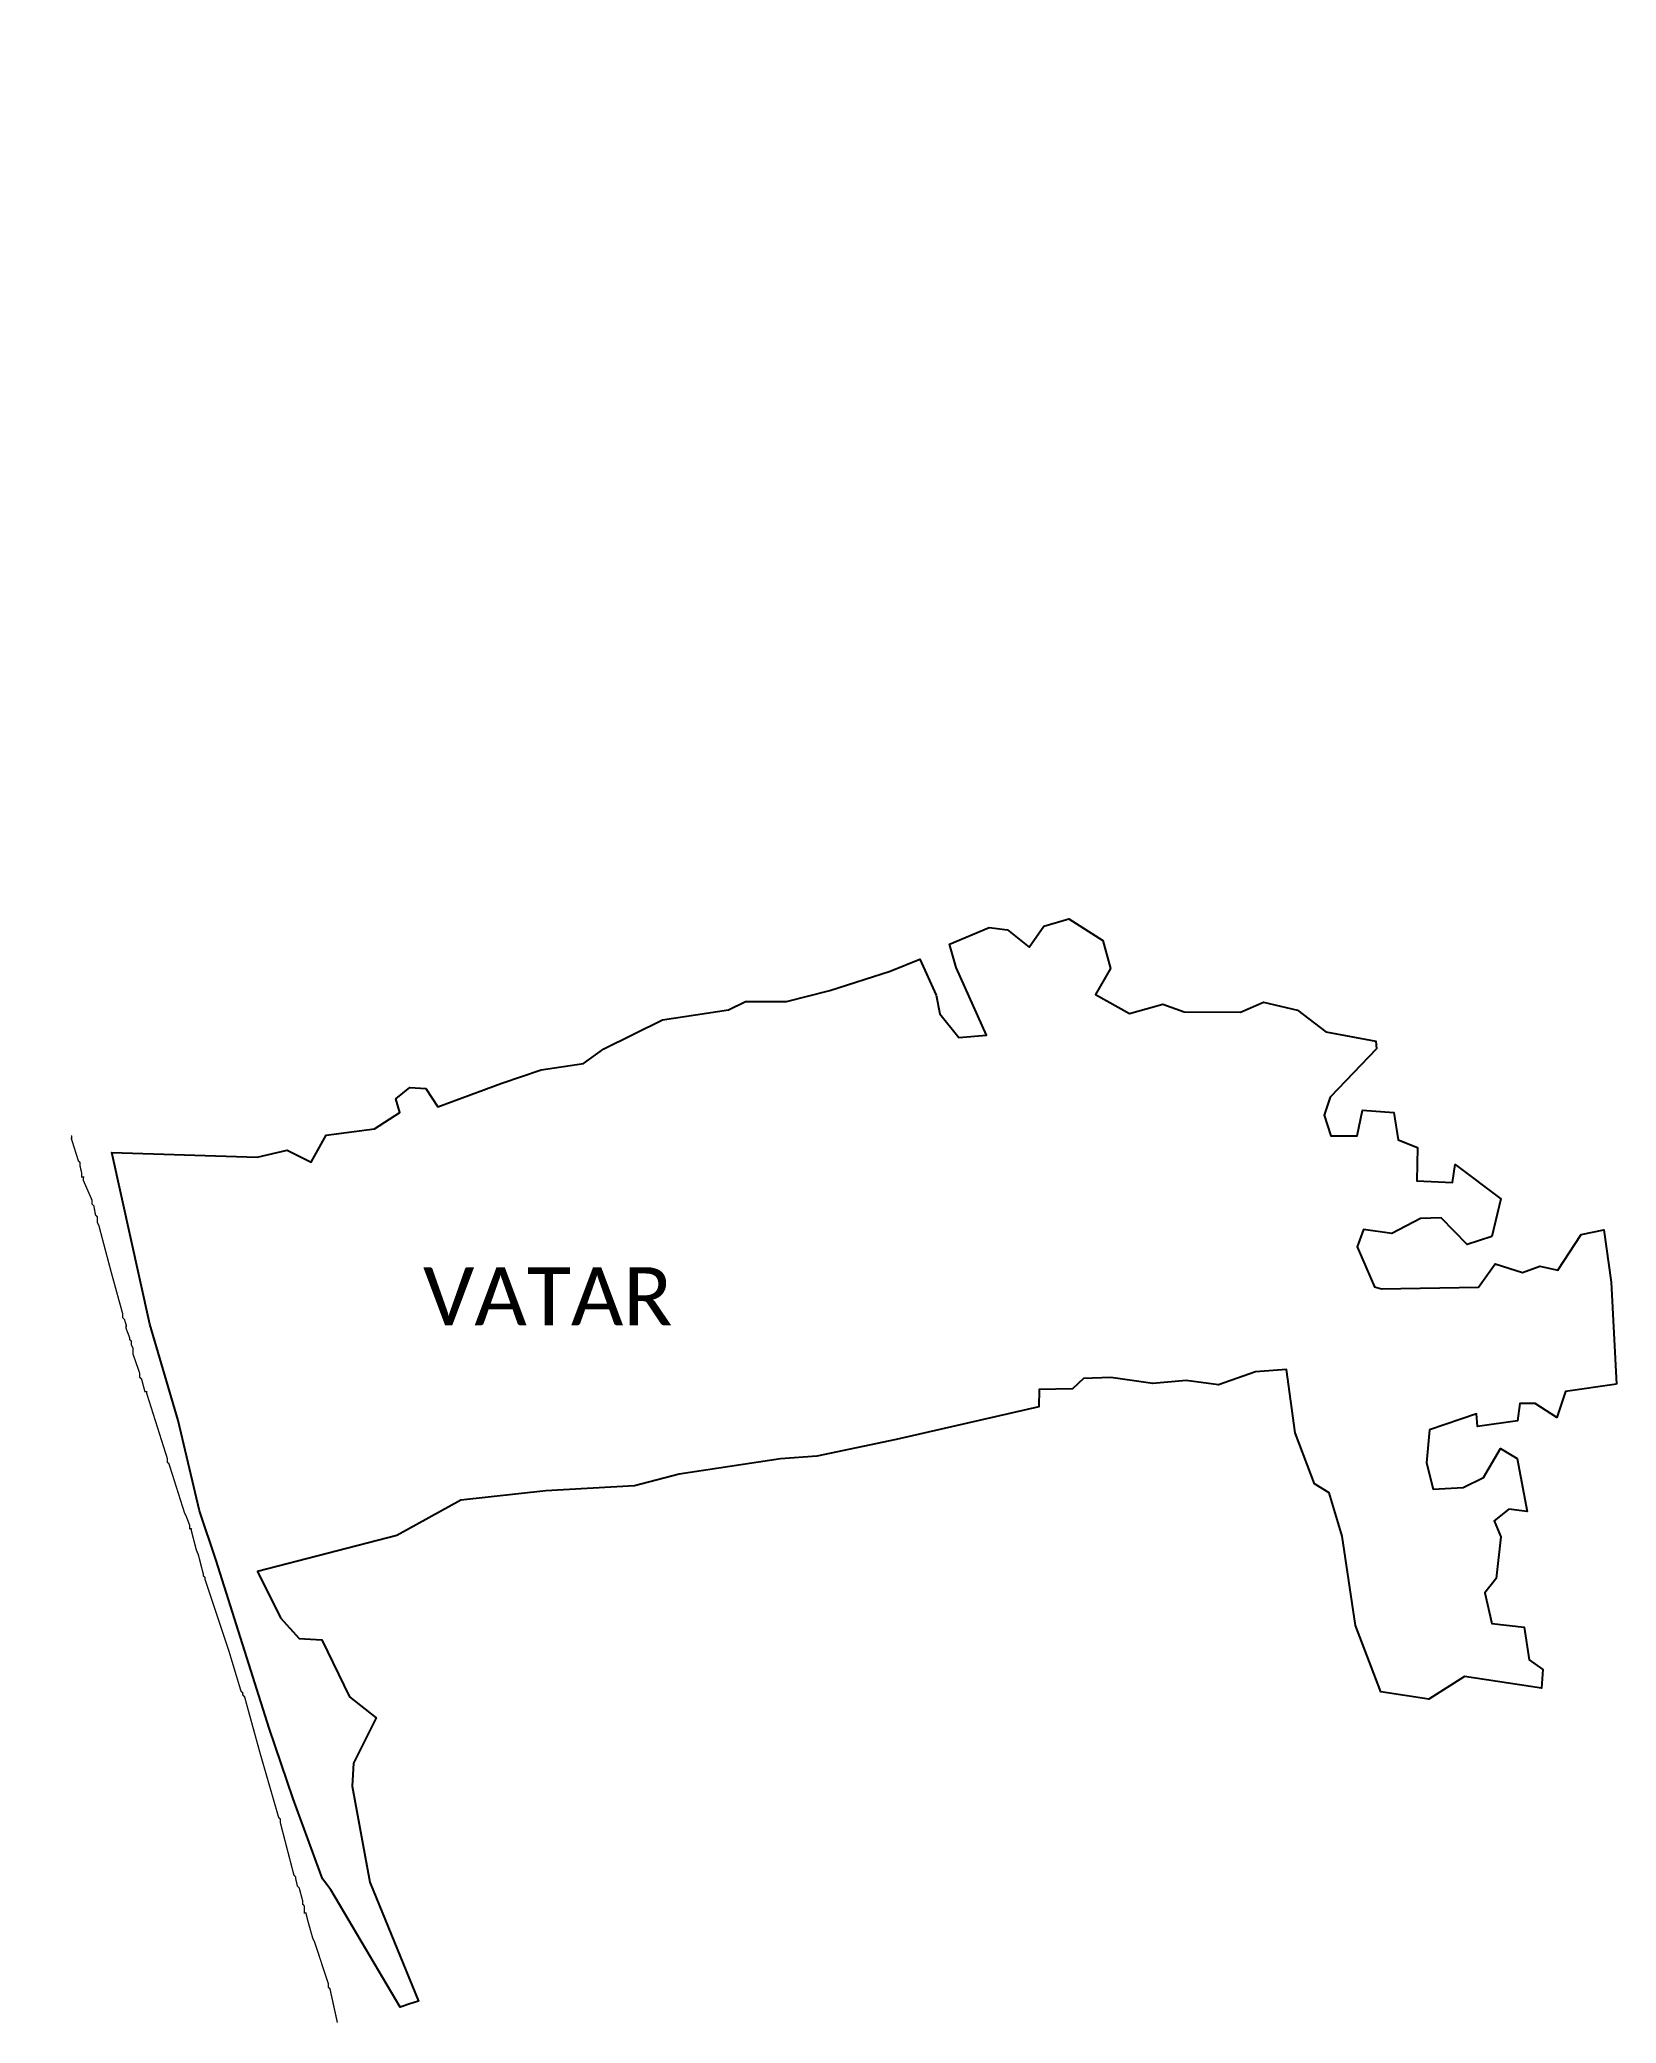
# Model space of a CAD drawing. Header units: metres. Extents: x 263795 to 267286, y 2149671 to 2154063.
import ezdxf

# ---------------------------------------------------------------- set-up
doc = ezdxf.new("R2010")
doc.units = ezdxf.units.M
for name, color, linetype in [('HIGH TIDE LINE', 6, 'Continuous'), ('village', 3, 'Continuous'), ('VILLAGE NAME', 250, 'Continuous')]:
    doc.layers.add(name, color=color, linetype=linetype)
doc.styles.get("Standard").update_dxf_attribs({"font": 'simplex.shx'})

msp = doc.modelspace()

# ---------------------------------------------------------------- linework, layer by layer
at = {"layer": 'HIGH TIDE LINE', "lineweight": 0, "const_width": 3}
msp.add_lwpolyline([(263796.4, 2154061)], close=True, dxfattribs=at)
at = {"layer": 'HIGH TIDE LINE', "lineweight": 0}
msp.add_lwpolyline([(263865.5, 2151636.6, 3, 3, 0), (263865.4, 2151628.7, 3, 3, 0), (263880.6, 2151580.7, 3, 3, 0), (263884.5, 2151576.7, 3, 3, 0), (263884.4, 2151568.7, 3, 3, 0), (263888.1, 2151552.8, 3, 3, 0), (263888, 2151544.8, 3, 3, 0), (263892, 2151544.8, 3, 3, 0), (263891.8, 2151536.8, 3, 3, 0), (263911.1, 2151492.8, 3, 3, 0), (263910.9, 2151484.8, 3, 3, 0), (263914.9, 2151480.8, 3, 3, 0), (263918.5, 2151460.9, 3, 3, 0), (263922.5, 2151456.8, 3, 3, 0), (263922.3, 2151444.9, 3, 3, 0), (263926.1, 2151436.9, 3, 3, 0), (263952.5, 2151337.1, 3, 3, 0), (263978.9, 2151241.3, 3, 3, 0), (263978.8, 2151233.3, 3, 3, 0), (263982.7, 2151229.3, 3, 3, 0), (263986.5, 2151217.3, 3, 3, 0), (263986.4, 2151209.3, 3, 3, 0), (263994, 2151189.3, 3, 3, 0), (263994, 2151185.4, 3, 3, 0), (263997.9, 2151181.3, 3, 3, 0), (263997.8, 2151173.4, 3, 3, 0), (264001.6, 2151165.4, 3, 3, 0), (264001.4, 2151153.4, 3, 3, 0), (264016.7, 2151109.5, 3, 3, 0), (264016.6, 2151101.5, 3, 3, 0), (264020.5, 2151097.5, 3, 3, 0), (264028, 2151069.5, 3, 3, 0), (264032, 2151069.5, 3, 3, 0), (264032, 2151065.5, 3, 3, 0), (264077.5, 2150921.7, 3, 3, 0), (264077.4, 2150913.7, 3, 3, 0), (264081.3, 2150909.7, 3, 3, 0), (264115.5, 2150801.8, 3, 3, 0), (264119.4, 2150793.8, 3, 3, 0), (264127, 2150773.8, 3, 3, 0), (264126.9, 2150765.9, 3, 3, 0), (264130.9, 2150765.8, 3, 3, 0), (264130.8, 2150761.8, 3, 3, 0), (264142.1, 2150717.9, 3, 3, 0), (264145.9, 2150709.9, 3, 3, 0), (264157.2, 2150666, 3, 3, 0), (264157.2, 2150662, 3, 3, 0), (264161.1, 2150658, 3, 3, 0), (264161, 2150654, 3, 3, 0), (264214.3, 2150494.2, 3, 3, 0), (264240.8, 2150406.3, 3, 3, 0), (264244.8, 2150402.3, 3, 3, 0), (264244.7, 2150398.3, 3, 3, 0), (264248.6, 2150394.3, 3, 3, 0), (264282.6, 2150270.5, 3, 3, 0), (264324.2, 2150126.7, 3, 3, 0), (264328.1, 2150122.7, 3, 3, 0), (264328, 2150114.7, 3, 3, 0), (264358, 2149999, 3, 3, 0), (264362, 2149994.9, 3, 3, 0), (264361.9, 2149991, 3, 3, 0), (264365.6, 2149975, 3, 3, 0), (264369.6, 2149971, 3, 3, 0), (264377.1, 2149943, 3, 3, 0), (264377, 2149935.1, 3, 3, 0), (264380.9, 2149931, 3, 3, 0), (264380.7, 2149915.1, 3, 3, 0), (264384.6, 2149915.1, 3, 3, 0), (264388.4, 2149899.1, 3, 3, 0), (264399.7, 2149859.2, 3, 3, 0), (264403.6, 2149851.2, 3, 3, 0), (264434, 2149759.3, 3, 3, 0), (264433.9, 2149751.3, 3, 3, 0), (264437.8, 2149747.3, 3, 3, 0), (264454.2, 2149672.6, 3, 3, 0)], format="xyseb", dxfattribs=at)
at = {"layer": 'village', "color": 3}
msp.add_polyline3d([(267286.3, 2151085.8, 0), (267173.8, 2151069.5, 0), (267154.7, 2151012.6, 0), (267106.8, 2151043.1, 0), (267072.3, 2151043.4, 0), (267067.6, 2151005, 0), (266978.8, 2150992.7, 0), (266976.4, 2151020.6, 0), (266872.2, 2150985, 0), (266865.7, 2150912.3, 0), (266880.6, 2150853.4, 0), (266946.8, 2150857.2, 0), (266992, 2150879.3, 0), (267030, 2150943.7, 0), (267067, 2150921.8, 0), (267088.5, 2150804.4, 0), (267047.9, 2150809.5, 0), (267016, 2150783.3, 0), (267030.5, 2150747.9, 0), (267020.5, 2150656.1, 0), (266995, 2150624.5, 0), (267010.7, 2150555.9, 0), (267082.1, 2150548.2, 0), (267093.4, 2150475.9, 0), (267123.2, 2150454.1, 0), (267120.7, 2150412.9, 0), (266950.3, 2150439, 0), (266871.2, 2150389, 0), (266765, 2150405.2, 0), (266708.8, 2150551.7, 0), (266679, 2150749.3, 0), (266650.4, 2150845.7, 0), (266618.2, 2150865.5, 0), (266575.1, 2150978.3, 0), (266555.6, 2151118.9, 0), (266487.5, 2151113.5, 0), (266405.6, 2151084.5, 0), (266333.8, 2151093.9, 0), (266260.2, 2151087.6, 0), (266167, 2151100.8, 0), (266106.7, 2151098.5, 0), (266081.8, 2151075.9, 0), (266008.1, 2151074.4, 0), (266007.1, 2151035.7, 0), (265691.9, 2150963.8, 0), (265515.7, 2150926.7, 0), (265435.4, 2150920.9, 0), (265211.2, 2150887, 0), (265111.9, 2150860.8, 0), (264915.7, 2150849.9, 0), (264727.5, 2150829.1, 0), (264585.9, 2150751.4, 0), (264277.1, 2150671.7, 0), (264328, 2150568.5, 0), (264369.6, 2150523.1, 0), (264419.5, 2150520.4, 0), (264480.7, 2150394.1, 0), (264539.9, 2150347.1, 0), (264490.1, 2150247, 0), (264487, 2150195.9, 0), (264525.8, 2149983.7, 0), (264633.7, 2149720.1, 0), (264614.9, 2149714.1, 0), (264593.1, 2149706.8, 0), (264439.9, 2149967, 0), (264421.2, 2149990.7, 0), (264355.9, 2150168.4, 0), (264303.4, 2150324.9, 0), (264185.7, 2150695.8, 0), (264148.7, 2150805.5, 0), (264101.6, 2151005.7, 0), (264038.7, 2151218.8, 0), (263954.4, 2151599.2, 0), (264276.3, 2151588.9, 0), (264342.8, 2151604.1, 0), (264396.1, 2151577.5, 0), (264429.2, 2151637.6, 0), (264536.4, 2151651.4, 0), (264592.8, 2151687.2, 0), (264583.3, 2151717.8, 0), (264614.6, 2151742.9, 0), (264649.8, 2151740.4, 0), (264676.5, 2151700, 0), (264818, 2151752.4, 0), (264905.4, 2151782.3, 0), (264999.1, 2151795.7, 0), (265043.9, 2151828.8, 0), (265174, 2151892.5, 0), (265320.5, 2151915, 0), (265357.6, 2151933.5, 0), (265448.8, 2151933.1, 0), (265544.6, 2151957.4, 0), (265678, 2152000.6, 0), (265743.9, 2152026.6, 0), (265779.9, 2151947, 0), (265788, 2151905.6, 0), (265830.6, 2151853.2, 0), (265891.2, 2151858.5, 0), (265824.7, 2152008.4, 0), (265810, 2152059.8, 0), (265897.5, 2152097.1, 0), (265938.2, 2152091.9, 0), (265986.3, 2152053.4, 0), (266018.4, 2152100.1, 0), (266073.6, 2152116.1, 0), (266149.4, 2152068.5, 0), (266166.2, 2152006.6, 0), (266133.3, 2151949, 0), (266208.2, 2151906.7, 0), (266281.7, 2151927, 0), (266329.4, 2151910.6, 0), (266453.8, 2151909.3, 0), (266504.7, 2151931.9, 0), (266580.6, 2151913.9, 0), (266642.7, 2151865.9, 0), (266753.4, 2151845.1, 0), (266755, 2151828.5, 0), (266652.6, 2151721.5, 0), (266639.1, 2151681.9, 0), (266654.3, 2151635.8, 0), (266712.7, 2151635.7, 0), (266724.4, 2151692.5, 0), (266793.8, 2151687.5, 0), (266803.4, 2151626.8, 0), (266845.9, 2151609.9, 0), (266844.6, 2151536.3, 0), (266923.1, 2151532.7, 0), (266929.6, 2151572.7, 0), (267030.5, 2151496.6, 0), (267010.9, 2151412.7, 0), (266955.7, 2151395.1, 0), (266898.6, 2151454.5, 0), (266852.3, 2151452.8, 0), (266789.3, 2151419.5, 0), (266726.1, 2151428.5, 0), (266712, 2151389.9, 0), (266750.7, 2151301.5, 0), (266766.3, 2151297.4, 0), (266981.1, 2151300.5, 0), (267018, 2151352.2, 0), (267078.8, 2151333.1, 0), (267116.9, 2151347.1, 0), (267156.9, 2151338.4, 0), (267208.6, 2151417.1, 0), (267258.5, 2151427.4, 0), (267274.9, 2151311.8, 0)], close=True, dxfattribs=at)

# ---------------------------------------------------------------- texts
at = {"layer": 'VILLAGE NAME', "insert": (264643.8, 2151345.1), "char_height": 128.647, "attachment_point": 1}
msp.add_mtext_dynamic_manual_height_columns('{\\fCalibri|b0|i0|c0|p34;VATAR}', width=737.615, gutter_width=643.2, heights=[0], dxfattribs=at)

doc.saveas('drawing.dxf')
